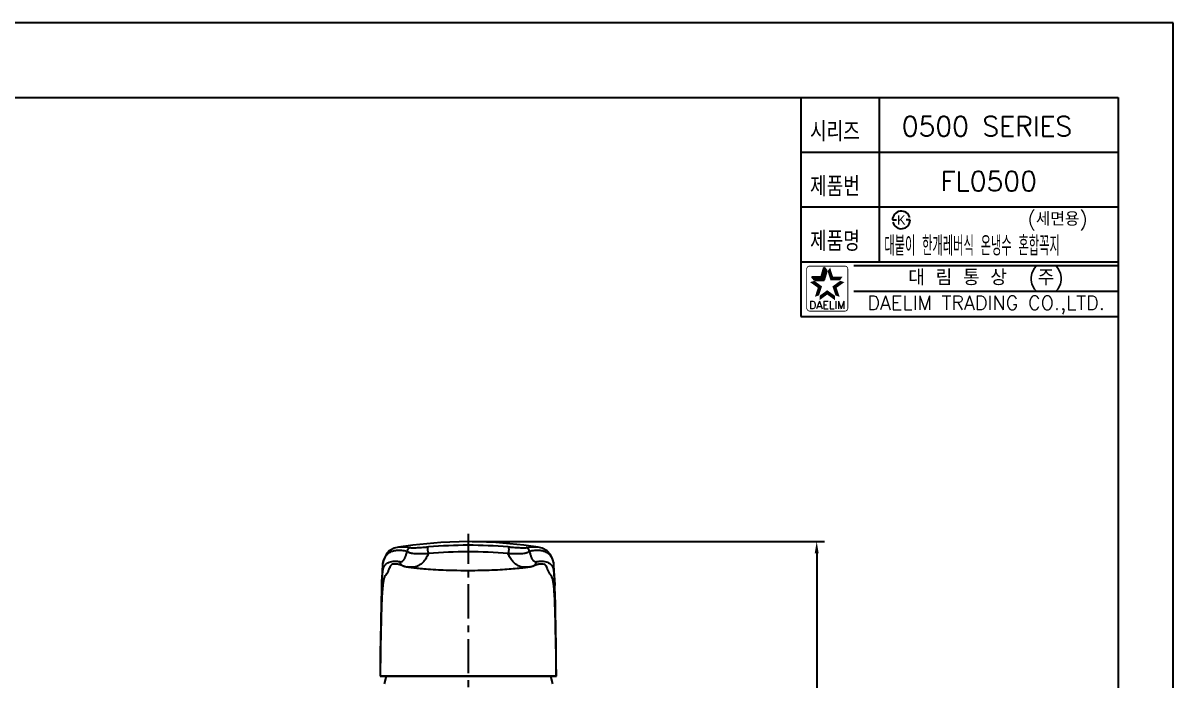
# Model space of a CAD drawing. Extents: x 8253 to 8847, y -4641 to -4221.
# Drawn here: x 8553.8 to 8847.4, y -4388.4 to -4220.5 of the extents above; entities that cross this region are included whole.
import ezdxf
from ezdxf.enums import TextEntityAlignment as Align

# ---------------------------------------------------------------- set-up
doc = ezdxf.new("R2010")
doc.units = 0
doc.header["$LTSCALE"] = 7
doc.header["$MEASUREMENT"] = 0
doc.linetypes.add('CENTER', pattern=[2, 1.25, -0.25, 0.25, -0.25])
doc.layers.get('0').update_dxf_attribs({"color": 2, "linetype": 'CONTINUOUS'})
for name, color, linetype in [('08_ALL_FEATURES', 7, 'CONTINUOUS'), ('CL', 1, 'CENTER'), ('D', 2, 'CONTINUOUS'), ('DIM', 2, 'CONTINUOUS'), ('DWG', 7, 'CONTINUOUS')]:
    doc.layers.add(name, color=color, linetype=linetype)
doc.styles.add('GHS', font='ROMANS', dxfattribs={"bigfont": 'GHS'})
doc.styles.add('HAN', font='HANGUL')
doc.styles.add('ROMANS', font='romans')

# ---------------------------------------------------------------- blocks, each defined once
blk = doc.blocks.new('BORDER')
for p, q in [((1, 1), (0, 1)), ((1, 0), (1, 1))]:
    blk.add_line(p, q)
blk = doc.blocks.new('KS')
at = {"layer": 'D'}
for p, q in [((-2.25, 0), (-1.75, 0)), ((-1.75, 0), (-1.25, 0)), ((1.75, 0), (1.25, 0)), ((2.25, 0), (1.75, 0))]:
    blk.add_line(p, q, dxfattribs=at)
for start, end in [(15, 180), (195, 0)]:
    blk.add_arc((0, 0), 2.25, start, end, dxfattribs=at)
at = {"layer": 'D', "style": 'HAN'}
blk.add_text('K', height=2.39, dxfattribs=at).set_placement((0, 0), align=Align.MIDDLE)

msp = doc.modelspace()

# ---------------------------------------------------------------- linework, layer by layer
at = {"color": 4}
for p, q in [((8284.44, -4239.55), (8833.44, -4239.55)), ((8833.44, -4239.55), (8833.44, -4629.55))]:
    msp.add_line(p, q, dxfattribs=at)
at = {"color": 7}
for p, q in [((8752.44, -4239.55), (8752.44, -4295.55)), ((8772.44, -4239.55), (8772.44, -4281.55)), ((8752.44, -4253.55), (8833.44, -4253.55)), ((8752.44, -4267.55), (8833.44, -4267.55)), ((8752.44, -4281.55), (8833.44, -4281.55)), ((8752.44, -4295.55), (8833.44, -4295.55))]:
    msp.add_line(p, q, dxfattribs=at)
at = {"color": 2}
for p, q in [((8757.67, -4285.37), (8758.42, -4283.06)), ((8759.09, -4283.98), (8758.42, -4283.06)), ((8755.91, -4286.28), (8755.25, -4285.37)), ((8755.25, -4285.37), (8757.67, -4285.37)), ((8755.91, -4286.28), (8758.34, -4286.28)), ((8758.34, -4286.28), (8759.09, -4283.98))]:
    msp.add_line(p, q, dxfattribs=at)
at = {"color": 2, "linetype": 'Continuous'}
for p, q in [((8765.94, -4282.55), (8833.44, -4282.55)), ((8765.94, -4289.05), (8833.44, -4289.05))]:
    msp.add_line(p, q, dxfattribs=at)
at = {"color": 7, "linetype": 'Continuous'}
for p, q in [((8690.03, -4387.42), (8645.04, -4387.42)), ((8645.04, -4387.42), (8690.04, -4387.42))]:
    msp.add_line(p, q, dxfattribs=at)
at = {"color": 2, "linetype": 'Continuous', "const_width": 0.2}
for points in [[(8753.91, -4283.42, -0.414214), (8754.66, -4282.67)], [(8753.91, -4293.42), (8753.91, -4283.42, -1)], [(8754.66, -4282.67), (8763.66, -4282.67, -0.414214), (8764.41, -4283.42, 0.043396)], [(8764.41, -4283.42), (8764.41, -4293.42, -0.414214), (8763.66, -4294.17)], [(8763.66, -4294.17), (8754.91, -4294.17, -0.414214), (8753.91, -4293.42, 0.672398)]]:
    msp.add_lwpolyline(points, format="xyb", dxfattribs=at)
at = {"color": 2}
for points in [[(8757.67, -4285.37), (8758.34, -4286.28), (8758.42, -4283.06), (8759.09, -4283.98)], [(8759.9, -4283.06), (8759.24, -4283.98), (8760.65, -4285.37), (8759.99, -4286.28)], [(8756.75, -4288.2), (8757.83, -4287.85), (8754.79, -4286.77), (8755.87, -4286.42)], [(8755.25, -4285.37), (8755.91, -4286.28), (8757.67, -4285.37), (8758.34, -4286.28)], [(8760.65, -4285.37), (8759.99, -4286.28), (8763.08, -4285.37), (8762.41, -4286.28)], [(8763.53, -4286.77), (8762.46, -4286.42), (8761.57, -4288.2), (8760.49, -4287.85)], [(8756.01, -4290.5), (8757.08, -4290.15), (8756.75, -4288.2), (8757.83, -4287.85)], [(8759.16, -4289.95), (8759.16, -4288.82), (8757.2, -4291.37), (8757.2, -4290.24)], [(8761.12, -4291.37), (8761.12, -4290.24), (8759.16, -4289.95), (8759.16, -4288.82)], [(8761.57, -4288.2), (8760.49, -4287.85), (8762.32, -4290.5), (8761.24, -4290.15)]]:
    msp.add_solid(points, dxfattribs=at)
at = {"layer": '08_ALL_FEATURES', "color": 7, "linetype": 'Continuous'}
for p, q in [((8653.33, -4353.94), (8649.69, -4354.46)), ((8649.69, -4354.46), (8649.71, -4354.46)), ((8686.41, -4354.74), (8685.32, -4354.46)), ((8685.32, -4354.46), (8685.34, -4354.46)), ((8645.65, -4358.75), (8645.38, -4365.21)), ((8645.65, -4358.73), (8645.65, -4358.75)), ((8648.24, -4358.8), (8648.21, -4358.81)), ((8648.22, -4358.81), (8648.23, -4358.81)), ((8648.22, -4358.81), (8648.22, -4358.81)), ((8648.22, -4358.81), (8648.22, -4358.81)), ((8648.23, -4358.8), (8648.24, -4358.8)), ((8648.23, -4358.8), (8648.23, -4358.8)), ((8648.23, -4358.8), (8648.23, -4358.8)), ((8648.23, -4358.81), (8648.23, -4358.8)), ((8648.24, -4358.8), (8648.24, -4358.8)), ((8648.24, -4358.8), (8648.24, -4358.8)), ((8648.25, -4358.8), (8648.25, -4358.8)), ((8648.25, -4358.8), (8648.25, -4358.8)), ((8648.26, -4358.79), (8648.27, -4358.79)), ((8648.26, -4358.79), (8648.26, -4358.79)), ((8648.27, -4358.79), (8648.27, -4358.79)), ((8648.28, -4358.79), (8648.28, -4358.79)), ((8648.28, -4358.79), (8648.28, -4358.79)), ((8648.29, -4358.78), (8648.29, -4358.78)), ((8648.29, -4358.78), (8648.29, -4358.78)), ((8648.3, -4358.78), (8648.3, -4358.78)), ((8648.31, -4358.78), (8648.32, -4358.77)), ((8648.31, -4358.78), (8648.31, -4358.78)), ((8648.32, -4358.77), (8648.33, -4358.77)), ((8648.33, -4358.77), (8648.34, -4358.77)), ((8648.33, -4358.77), (8648.33, -4358.77)), ((8648.34, -4358.77), (8648.35, -4358.77)), ((8648.35, -4358.77), (8648.36, -4358.76)), ((8648.36, -4358.76), (8648.37, -4358.76)), ((8648.36, -4358.76), (8648.36, -4358.76)), ((8648.37, -4358.76), (8648.38, -4358.76)), ((8648.38, -4358.76), (8648.39, -4358.75)), ((8648.39, -4358.75), (8648.4, -4358.75)), ((8648.4, -4358.75), (8648.41, -4358.75)), ((8648.42, -4358.75), (8648.43, -4358.74)), ((8648.45, -4358.74), (8648.46, -4358.74)), ((8648.46, -4358.74), (8648.47, -4358.74)), ((8648.47, -4358.74), (8648.48, -4358.74)), ((8648.48, -4358.74), (8648.49, -4358.73)), ((8648.49, -4358.73), (8648.5, -4358.73)), ((8648.5, -4358.73), (8648.52, -4358.73)), ((8648.52, -4358.73), (8648.53, -4358.73)), ((8648.53, -4358.73), (8648.54, -4358.73)), ((8648.54, -4358.73), (8648.55, -4358.72)), ((8648.55, -4358.72), (8648.57, -4358.72)), ((8648.57, -4358.72), (8648.58, -4358.72)), ((8648.58, -4358.72), (8648.6, -4358.72)), ((8648.6, -4358.72), (8648.61, -4358.72)), ((8648.64, -4358.71), (8648.65, -4358.71)), ((8648.65, -4358.71), (8648.67, -4358.71)), ((8648.67, -4358.71), (8648.68, -4358.71)), ((8648.68, -4358.71), (8648.7, -4358.71)), ((8648.7, -4358.71), (8648.72, -4358.71)), ((8648.72, -4358.71), (8648.73, -4358.7)), ((8648.73, -4358.7), (8648.75, -4358.7)), ((8648.75, -4358.7), (8648.77, -4358.7)), ((8648.77, -4358.7), (8648.79, -4358.7)), ((8649.18, -4358.71), (8649.21, -4358.72)), ((8649.21, -4358.72), (8649.24, -4358.72)), ((8649.24, -4358.72), (8649.27, -4358.72)), ((8649.27, -4358.72), (8649.3, -4358.73)), ((8649.3, -4358.73), (8649.33, -4358.73)), ((8649.33, -4358.73), (8649.36, -4358.74)), ((8649.36, -4358.74), (8649.39, -4358.74)), ((8649.39, -4358.74), (8649.42, -4358.75)), ((8649.42, -4358.75), (8649.45, -4358.75)), ((8649.45, -4358.75), (8649.48, -4358.76)), ((8649.48, -4358.76), (8649.51, -4358.76)), ((8649.51, -4358.76), (8649.55, -4358.77)), ((8649.55, -4358.77), (8649.58, -4358.78)), ((8649.58, -4358.78), (8649.61, -4358.78)), ((8649.61, -4358.78), (8649.65, -4358.79)), ((8649.65, -4358.79), (8649.68, -4358.8)), ((8649.85, -4358.84), (8649.9, -4358.86)), ((8649.9, -4358.86), (8649.95, -4358.87)), ((8649.95, -4358.87), (8650, -4358.89)), ((8650, -4358.89), (8650.05, -4358.9)), ((8650.05, -4358.9), (8650.11, -4358.92)), ((8650.11, -4358.92), (8650.17, -4358.94)), ((8650.17, -4358.94), (8650.22, -4358.96)), ((8651.37, -4359.41), (8651.41, -4359.41)), ((8651.41, -4359.41), (8651.45, -4359.42)), ((8651.45, -4359.42), (8651.48, -4359.43)), ((8651.48, -4359.43), (8651.52, -4359.44)), ((8651.52, -4359.44), (8651.56, -4359.44)), ((8651.56, -4359.44), (8651.59, -4359.45)), ((8651.59, -4359.45), (8651.63, -4359.46)), ((8651.63, -4359.46), (8651.66, -4359.46)), ((8651.66, -4359.46), (8651.72, -4359.47)), ((8651.72, -4359.47), (8651.77, -4359.48)), ((8651.77, -4359.48), (8651.82, -4359.49)), ((8651.82, -4359.49), (8651.88, -4359.5)), ((8651.88, -4359.5), (8652.06, -4359.52)), ((8652.06, -4359.52), (8652.34, -4359.56)), ((8652.34, -4359.56), (8652.64, -4359.6)), ((8652.64, -4359.6), (8652.95, -4359.64)), ((8652.95, -4359.64), (8653.28, -4359.68)), ((8653.28, -4359.68), (8653.63, -4359.72)), ((8653.63, -4359.72), (8654, -4359.77)), ((8654, -4359.77), (8654.39, -4359.81)), ((8654.39, -4359.81), (8654.81, -4359.85)), ((8654.81, -4359.85), (8655.25, -4359.89)), ((8655.25, -4359.89), (8655.72, -4359.94)), ((8679.53, -4359.92), (8680.03, -4359.87)), ((8680.03, -4359.87), (8680.51, -4359.82)), ((8680.51, -4359.82), (8680.98, -4359.77)), ((8680.98, -4359.77), (8681.44, -4359.72)), ((8681.44, -4359.72), (8681.88, -4359.67)), ((8681.88, -4359.67), (8682.16, -4359.63)), ((8682.16, -4359.63), (8682.44, -4359.6)), ((8682.44, -4359.6), (8682.71, -4359.56)), ((8682.71, -4359.56), (8683.07, -4359.51)), ((8683.06, -4359.51), (8683.14, -4359.5)), ((8683.14, -4359.5), (8683.2, -4359.49)), ((8683.2, -4359.49), (8683.25, -4359.48)), ((8683.25, -4359.48), (8683.3, -4359.47)), ((8683.3, -4359.47), (8683.36, -4359.46)), ((8683.36, -4359.46), (8683.39, -4359.46)), ((8683.39, -4359.46), (8683.43, -4359.45)), ((8683.48, -4359.44), (8683.51, -4359.44)), ((8683.51, -4359.44), (8683.55, -4359.43)), ((8683.55, -4359.43), (8683.58, -4359.42)), ((8683.58, -4359.42), (8683.62, -4359.41)), ((8683.62, -4359.41), (8683.66, -4359.41)), ((8683.66, -4359.41), (8683.69, -4359.4)), ((8683.69, -4359.4), (8683.73, -4359.39)), ((8684.58, -4359.04), (8684.61, -4359.03)), ((8684.61, -4359.03), (8684.63, -4359.02)), ((8684.63, -4359.02), (8684.65, -4359.01)), ((8684.65, -4359.01), (8684.68, -4359)), ((8684.68, -4359), (8684.72, -4358.99)), ((8684.72, -4358.99), (8684.75, -4358.97)), ((8684.75, -4358.97), (8684.79, -4358.96)), ((8684.79, -4358.96), (8684.83, -4358.95)), ((8684.83, -4358.95), (8684.86, -4358.94)), ((8684.86, -4358.94), (8684.9, -4358.93)), ((8684.9, -4358.93), (8684.93, -4358.91)), ((8684.93, -4358.91), (8684.97, -4358.9)), ((8684.97, -4358.9), (8685, -4358.89)), ((8685, -4358.89), (8685.04, -4358.88)), ((8685.04, -4358.88), (8685.07, -4358.87)), ((8685.07, -4358.87), (8685.1, -4358.86)), ((8685.1, -4358.86), (8685.13, -4358.86)), ((8685.13, -4358.86), (8685.16, -4358.85)), ((8685.16, -4358.85), (8685.19, -4358.84)), ((8685.19, -4358.84), (8685.22, -4358.83)), ((8685.22, -4358.83), (8685.24, -4358.82)), ((8685.24, -4358.82), (8685.27, -4358.82)), ((8685.27, -4358.82), (8685.3, -4358.81)), ((8685.3, -4358.81), (8685.33, -4358.8)), ((8685.33, -4358.8), (8685.36, -4358.8)), ((8685.36, -4358.8), (8685.38, -4358.79)), ((8685.38, -4358.79), (8685.41, -4358.78)), ((8685.41, -4358.78), (8685.44, -4358.78)), ((8685.44, -4358.78), (8685.45, -4358.77)), ((8685.45, -4358.77), (8685.47, -4358.77)), ((8685.47, -4358.77), (8685.49, -4358.77)), ((8685.49, -4358.77), (8685.5, -4358.76)), ((8685.5, -4358.76), (8685.52, -4358.76)), ((8685.52, -4358.76), (8685.54, -4358.76)), ((8685.54, -4358.76), (8685.55, -4358.75)), ((8685.55, -4358.75), (8685.57, -4358.75)), ((8685.57, -4358.75), (8685.59, -4358.75)), ((8685.59, -4358.75), (8685.6, -4358.75)), ((8685.6, -4358.75), (8685.62, -4358.74)), ((8685.62, -4358.74), (8685.64, -4358.74)), ((8685.64, -4358.74), (8685.65, -4358.74)), ((8685.65, -4358.74), (8685.67, -4358.74)), ((8685.67, -4358.74), (8685.68, -4358.73)), ((8685.68, -4358.73), (8685.7, -4358.73)), ((8685.7, -4358.73), (8685.71, -4358.73)), ((8685.71, -4358.73), (8685.73, -4358.73)), ((8685.73, -4358.73), (8685.75, -4358.73)), ((8685.75, -4358.73), (8685.76, -4358.72)), ((8685.76, -4358.72), (8685.78, -4358.72)), ((8685.78, -4358.72), (8685.79, -4358.72)), ((8685.79, -4358.72), (8685.81, -4358.72)), ((8685.81, -4358.72), (8685.82, -4358.72)), ((8685.84, -4358.71), (8685.86, -4358.71)), ((8685.86, -4358.71), (8685.87, -4358.71)), ((8685.87, -4358.71), (8685.89, -4358.71)), ((8685.89, -4358.71), (8685.9, -4358.71)), ((8685.9, -4358.71), (8685.91, -4358.71)), ((8685.91, -4358.71), (8685.93, -4358.71)), ((8685.93, -4358.71), (8685.94, -4358.71)), ((8685.94, -4358.71), (8685.95, -4358.71)), ((8685.95, -4358.71), (8685.97, -4358.7)), ((8685.97, -4358.7), (8685.98, -4358.7)), ((8685.98, -4358.7), (8685.99, -4358.7)), ((8685.99, -4358.7), (8686.01, -4358.7)), ((8686.01, -4358.7), (8686.02, -4358.7)), ((8686.02, -4358.7), (8686.03, -4358.7)), ((8686.03, -4358.7), (8686.05, -4358.7)), ((8686.05, -4358.7), (8686.06, -4358.7)), ((8686.06, -4358.7), (8686.07, -4358.7)), ((8686.07, -4358.7), (8686.08, -4358.7)), ((8686.08, -4358.7), (8686.1, -4358.7)), ((8686.1, -4358.7), (8686.11, -4358.7)), ((8686.11, -4358.7), (8686.12, -4358.7)), ((8686.12, -4358.7), (8686.13, -4358.7)), ((8686.13, -4358.7), (8686.15, -4358.7)), ((8686.15, -4358.7), (8686.16, -4358.7)), ((8686.16, -4358.7), (8686.17, -4358.7)), ((8686.17, -4358.7), (8686.18, -4358.7)), ((8686.18, -4358.7), (8686.19, -4358.7)), ((8686.19, -4358.7), (8686.2, -4358.7)), ((8686.2, -4358.7), (8686.22, -4358.7)), ((8686.22, -4358.7), (8686.23, -4358.7)), ((8686.23, -4358.7), (8686.24, -4358.7)), ((8686.24, -4358.7), (8686.25, -4358.7)), ((8686.25, -4358.7), (8686.26, -4358.7)), ((8686.26, -4358.7), (8686.27, -4358.7)), ((8686.27, -4358.7), (8686.28, -4358.7)), ((8686.28, -4358.7), (8686.29, -4358.7)), ((8686.29, -4358.7), (8686.3, -4358.71)), ((8686.3, -4358.71), (8686.31, -4358.71)), ((8686.31, -4358.71), (8686.32, -4358.71)), ((8686.32, -4358.71), (8686.33, -4358.71)), ((8686.33, -4358.71), (8686.35, -4358.71)), ((8686.35, -4358.71), (8686.36, -4358.71)), ((8686.36, -4358.71), (8686.37, -4358.71)), ((8686.37, -4358.71), (8686.38, -4358.71)), ((8686.38, -4358.71), (8686.39, -4358.71)), ((8686.38, -4358.71), (8686.38, -4358.71)), ((8686.39, -4358.71), (8686.4, -4358.71)), ((8686.4, -4358.71), (8686.41, -4358.72)), ((8686.41, -4358.72), (8686.42, -4358.72)), ((8686.42, -4358.72), (8686.43, -4358.72)), ((8686.45, -4358.72), (8686.46, -4358.72)), ((8686.46, -4358.72), (8686.46, -4358.72)), ((8686.47, -4358.72), (8686.47, -4358.72)), ((8686.48, -4358.72), (8686.48, -4358.73)), ((8686.49, -4358.73), (8686.49, -4358.73)), ((8686.5, -4358.73), (8686.51, -4358.73)), ((8686.5, -4358.73), (8686.5, -4358.73)), ((8686.51, -4358.73), (8686.52, -4358.73)), ((8686.52, -4358.73), (8686.54, -4358.73)), ((8686.54, -4358.73), (8686.55, -4358.74)), ((8686.55, -4358.74), (8686.56, -4358.74)), ((8686.56, -4358.74), (8686.57, -4358.74)), ((8686.57, -4358.74), (8686.58, -4358.74)), ((8686.6, -4358.75), (8686.61, -4358.75)), ((8686.61, -4358.75), (8686.62, -4358.75)), ((8686.62, -4358.75), (8686.63, -4358.75)), ((8686.63, -4358.75), (8686.64, -4358.76)), ((8686.64, -4358.76), (8686.65, -4358.76)), ((8686.65, -4358.76), (8686.66, -4358.76)), ((8686.66, -4358.76), (8686.67, -4358.76)), ((8686.67, -4358.76), (8686.68, -4358.77)), ((8686.68, -4358.77), (8686.69, -4358.77)), ((8686.69, -4358.77), (8686.7, -4358.77)), ((8686.7, -4358.77), (8686.71, -4358.77)), ((8686.71, -4358.77), (8686.71, -4358.78)), ((8686.71, -4358.78), (8686.72, -4358.78)), ((8686.72, -4358.78), (8686.73, -4358.78)), ((8686.73, -4358.78), (8686.74, -4358.78)), ((8686.75, -4358.79), (8686.75, -4358.79)), ((8686.76, -4358.79), (8686.76, -4358.79)), ((8686.76, -4358.79), (8686.76, -4358.79)), ((8686.77, -4358.79), (8686.77, -4358.79)), ((8686.77, -4358.8), (8686.77, -4358.8)), ((8686.78, -4358.8), (8686.78, -4358.8)), ((8686.78, -4358.8), (8686.78, -4358.8)), ((8686.8, -4358.81), (8686.79, -4358.8)), ((8686.79, -4358.8), (8686.8, -4358.8)), ((8686.79, -4358.8), (8686.79, -4358.8)), ((8686.79, -4358.8), (8686.79, -4358.8)), ((8686.8, -4358.8), (8686.8, -4358.81)), ((8686.8, -4358.81), (8686.8, -4358.81)), ((8686.8, -4358.81), (8686.8, -4358.81)), ((8689.37, -4358.75), (8689.37, -4358.73)), ((8689.65, -4365.21), (8689.37, -4358.75)), ((8655.72, -4359.94), (8656.21, -4359.98)), ((8656.21, -4359.98), (8656.73, -4360.02)), ((8656.73, -4360.02), (8657.29, -4360.07)), ((8657.29, -4360.07), (8657.89, -4360.11)), ((8657.89, -4360.11), (8658.53, -4360.15)), ((8658.53, -4360.15), (8659.2, -4360.19)), ((8659.2, -4360.19), (8659.92, -4360.23)), ((8659.92, -4360.23), (8660.68, -4360.26)), ((8661.9, -4360.31), (8662.77, -4360.34)), ((8662.77, -4360.34), (8663.68, -4360.36)), ((8663.68, -4360.36), (8664.62, -4360.38)), ((8664.62, -4360.38), (8665.61, -4360.4)), ((8665.61, -4360.4), (8666.62, -4360.41)), ((8666.62, -4360.41), (8667.63, -4360.41)), ((8667.63, -4360.41), (8668.43, -4360.41)), ((8668.43, -4360.41), (8669.21, -4360.4)), ((8669.21, -4360.4), (8669.97, -4360.39)), ((8669.97, -4360.39), (8670.71, -4360.38)), ((8670.71, -4360.38), (8671.44, -4360.36)), ((8671.44, -4360.36), (8672.15, -4360.34)), ((8672.15, -4360.34), (8672.83, -4360.32)), ((8672.83, -4360.32), (8673.51, -4360.3)), ((8673.51, -4360.3), (8674.16, -4360.27)), ((8675.01, -4360.23), (8675.63, -4360.2)), ((8675.63, -4360.2), (8676.23, -4360.16)), ((8676.23, -4360.16), (8676.82, -4360.13)), ((8676.82, -4360.13), (8677.39, -4360.09)), ((8677.39, -4360.09), (8677.94, -4360.05)), ((8677.94, -4360.05), (8678.49, -4360.01)), ((8678.49, -4360.01), (8679.02, -4359.96)), ((8679.02, -4359.96), (8679.53, -4359.92)), ((8645.37, -4365.45), (8645.33, -4366.46)), ((8645.38, -4365.21), (8645.37, -4365.45)), ((8689.69, -4366.3), (8689.65, -4365.21)), ((8645.31, -4367.45), (8645.27, -4368.77)), ((8645.33, -4366.46), (8645.31, -4367.45)), ((8689.71, -4367.26), (8689.69, -4366.3)), ((8689.75, -4368.53), (8689.71, -4367.26)), ((8689.79, -4370.86), (8689.75, -4368.53)), ((8645.27, -4368.77), (8645.1, -4378.27)), ((8689.95, -4379.87), (8689.79, -4370.86)), ((8645.1, -4378.27), (8645.06, -4381.15)), ((8689.98, -4382.74), (8689.95, -4379.87)), ((8645.06, -4381.15), (8645.03, -4384.39)), ((8689.99, -4384.06), (8689.98, -4382.74)), ((8645.03, -4384.39), (8645.02, -4387.42)), ((8690.01, -4387.26), (8689.99, -4384.06)), ((8690.01, -4387.42), (8645.02, -4387.42)), ((8690.01, -4387.42), (8690.01, -4387.26))]:
    msp.add_line(p, q, dxfattribs=at)
for points in [[(8667.51, -4353.05), (8660.5, -4353.27), (8653.33, -4353.94)], [(8685.34, -4354.46), (8681.7, -4353.94), (8674.52, -4353.27), (8667.51, -4353.05)], [(8649.71, -4354.46), (8648.61, -4354.74), (8647.36, -4355.44), (8646.54, -4356.33), (8646.09, -4357.19), (8645.79, -4357.99), (8645.65, -4358.73)], [(8689.37, -4358.73), (8689.23, -4357.99), (8688.93, -4357.19), (8688.49, -4356.33), (8687.67, -4355.44), (8686.41, -4354.74)], [(8648.25, -4358.79), (8648.26, -4358.79), (8648.26, -4358.79)], [(8648.41, -4358.75), (8648.42, -4358.75), (8648.42, -4358.75)], [(8648.43, -4358.74), (8648.45, -4358.74), (8648.45, -4358.74)], [(8648.61, -4358.72), (8648.62, -4358.71), (8648.63, -4358.71), (8648.64, -4358.71)], [(8648.79, -4358.7), (8648.81, -4358.7), (8648.82, -4358.7), (8648.83, -4358.7), (8648.85, -4358.7), (8648.86, -4358.7), (8648.87, -4358.7), (8648.88, -4358.7), (8648.89, -4358.7), (8648.91, -4358.7), (8648.92, -4358.7), (8648.93, -4358.7), (8648.94, -4358.7), (8648.96, -4358.7), (8648.97, -4358.7), (8648.98, -4358.7), (8648.99, -4358.7), (8649.01, -4358.7), (8649.02, -4358.7), (8649.03, -4358.7), (8649.04, -4358.7), (8649.06, -4358.7), (8649.07, -4358.71), (8649.08, -4358.71), (8649.1, -4358.71), (8649.11, -4358.71), (8649.12, -4358.71), (8649.14, -4358.71), (8649.15, -4358.71), (8649.17, -4358.71), (8649.18, -4358.71)], [(8649.68, -4358.8), (8649.72, -4358.81), (8649.74, -4358.81), (8649.76, -4358.82), (8649.79, -4358.83), (8649.81, -4358.83), (8649.83, -4358.84), (8649.85, -4358.84)], [(8650.22, -4358.96), (8650.28, -4358.98), (8650.32, -4358.99), (8650.35, -4359), (8650.38, -4359.01), (8650.4, -4359.02), (8650.43, -4359.03), (8650.46, -4359.04), (8650.49, -4359.05), (8650.51, -4359.06), (8650.53, -4359.07), (8650.54, -4359.08), (8650.56, -4359.09), (8650.57, -4359.09), (8650.58, -4359.1), (8650.59, -4359.1), (8650.6, -4359.11), (8650.62, -4359.13), (8650.66, -4359.15), (8650.67, -4359.15)], [(8650.67, -4359.15), (8650.68, -4359.16), (8650.69, -4359.16), (8650.7, -4359.17), (8650.72, -4359.18), (8650.73, -4359.19), (8650.74, -4359.19), (8650.76, -4359.2), (8650.77, -4359.21), (8650.79, -4359.21), (8650.8, -4359.22), (8650.81, -4359.23), (8650.83, -4359.24), (8650.84, -4359.24), (8650.86, -4359.25), (8650.87, -4359.26), (8650.89, -4359.26), (8650.91, -4359.27), (8650.92, -4359.27), (8650.94, -4359.28), (8650.95, -4359.29), (8650.97, -4359.29), (8650.98, -4359.3), (8651, -4359.3), (8651.02, -4359.31), (8651.03, -4359.31), (8651.05, -4359.32), (8651.07, -4359.33), (8651.08, -4359.33), (8651.1, -4359.34), (8651.12, -4359.34), (8651.13, -4359.35), (8651.15, -4359.35), (8651.17, -4359.36), (8651.19, -4359.36), (8651.2, -4359.37), (8651.22, -4359.37), (8651.24, -4359.38), (8651.26, -4359.38), (8651.28, -4359.38), (8651.3, -4359.39), (8651.31, -4359.39), (8651.33, -4359.4), (8651.37, -4359.41)], [(8683.43, -4359.45), (8683.44, -4359.45), (8683.48, -4359.44)], [(8683.73, -4359.39), (8683.74, -4359.39), (8683.76, -4359.38), (8683.78, -4359.38), (8683.79, -4359.37), (8683.81, -4359.37), (8683.83, -4359.36), (8683.84, -4359.36), (8683.86, -4359.36), (8683.88, -4359.35), (8683.89, -4359.35), (8683.91, -4359.34), (8683.92, -4359.34), (8683.94, -4359.33), (8683.95, -4359.33), (8683.97, -4359.32), (8683.98, -4359.32), (8684, -4359.31), (8684.01, -4359.31), (8684.03, -4359.3), (8684.04, -4359.3), (8684.06, -4359.29), (8684.07, -4359.29), (8684.09, -4359.28), (8684.1, -4359.27), (8684.12, -4359.27), (8684.13, -4359.26), (8684.14, -4359.26), (8684.16, -4359.25), (8684.17, -4359.25), (8684.18, -4359.24), (8684.2, -4359.23), (8684.21, -4359.23), (8684.22, -4359.22), (8684.24, -4359.22), (8684.25, -4359.21), (8684.26, -4359.2), (8684.28, -4359.2), (8684.29, -4359.19), (8684.3, -4359.18), (8684.31, -4359.18), (8684.32, -4359.17), (8684.34, -4359.16), (8684.35, -4359.16), (8684.36, -4359.15)], [(8684.36, -4359.15), (8684.37, -4359.14), (8684.38, -4359.14), (8684.39, -4359.13)], [(8684.39, -4359.13), (8684.43, -4359.11), (8684.44, -4359.1), (8684.44, -4359.1), (8684.44, -4359.1), (8684.45, -4359.1), (8684.45, -4359.1), (8684.46, -4359.09), (8684.46, -4359.09), (8684.46, -4359.09), (8684.47, -4359.09), (8684.47, -4359.08), (8684.48, -4359.08), (8684.48, -4359.08), (8684.49, -4359.08), (8684.5, -4359.07), (8684.5, -4359.07), (8684.51, -4359.07), (8684.52, -4359.06), (8684.53, -4359.06), (8684.54, -4359.05), (8684.55, -4359.05), (8684.56, -4359.05), (8684.57, -4359.04), (8684.58, -4359.04)], [(8685.82, -4358.72), (8685.84, -4358.71), (8685.84, -4358.71)], [(8686.43, -4358.72), (8686.44, -4358.72), (8686.45, -4358.72)], [(8686.58, -4358.74), (8686.59, -4358.75), (8686.6, -4358.75)], [(8686.74, -4358.78), (8686.74, -4358.79), (8686.75, -4358.79)], [(8660.68, -4360.26), (8661.08, -4360.28), (8661.9, -4360.31)], [(8674.16, -4360.27), (8674.38, -4360.26), (8675.01, -4360.23)]]:
    msp.add_lwpolyline(points, dxfattribs=at)
for centre, radius, start, end in [((8667.49, -4484.99), 130.99, 89.9882, 94.431), ((8667.52, -4485.56), 131.56, 85.5786, 90.0022), ((8650.59, -4360.14), 5.75, 96.9174, 98.8158), ((8667.54, -4473.64), 117.96, 90.0147, 94.9513), ((8667.48, -4473.63), 117.96, 85.049, 89.9859), ((8684.44, -4360.13), 5.74, 81.1803, 83.0992)]:
    msp.add_arc(centre, radius, start, end, dxfattribs=at)
for points, knots in [([(8651.91, -4355.55), (8651.47, -4355.46), (8650.64, -4355.34), (8649.46, -4355.3), (8648.43, -4355.44), (8647.55, -4355.76), (8646.94, -4356.18), (8646.54, -4356.59), (8646.29, -4356.93), (8646.09, -4357.33), (8645.95, -4357.68), (8645.84, -4357.98), (8645.72, -4358.3), (8645.66, -4358.56), (8645.65, -4358.73)], [0, 0, 0, 0, 0.166186, 0.311041, 0.437974, 0.551248, 0.657221, 0.709687, 0.76212, 0.815728, 0.873152, 0.903954, 0.935803, 1, 1, 1, 1]), ([(8649.9, -4354.43), (8650.34, -4354.38), (8651.3, -4354.37), (8652.25, -4354.5), (8652.76, -4354.6)], [0, 0, 0, 0, 0.460305, 1, 1, 1, 1]), ([(8650.18, -4358.2), (8650.24, -4358.21), (8650.39, -4358.21), (8650.6, -4358.13), (8650.81, -4357.97), (8650.98, -4357.8), (8651.13, -4357.63), (8651.25, -4357.47), (8651.36, -4357.25), (8651.47, -4356.99), (8651.58, -4356.68), (8651.73, -4356.2), (8651.84, -4355.82), (8651.91, -4355.55)], [0, 0, 0, 0, 0.058669, 0.123686, 0.200204, 0.28943, 0.338952, 0.395505, 0.467223, 0.55306, 0.650386, 0.758378, 1, 1, 1, 1]), ([(8652.76, -4354.6), (8652.65, -4354.62), (8652.51, -4354.67), (8652.36, -4354.76), (8652.28, -4354.81), (8652.21, -4354.87), (8652.15, -4354.94), (8652.1, -4355), (8652.05, -4355.06), (8652, -4355.13), (8651.98, -4355.21), (8651.95, -4355.29), (8651.93, -4355.37), (8651.91, -4355.46), (8651.91, -4355.52), (8651.91, -4355.55)], [0, 0, 0, 0, 0.251173, 0.315878, 0.381116, 0.44605, 0.510227, 0.573731, 0.627768, 0.688919, 0.745561, 0.804519, 0.869722, 0.934795, 1, 1, 1, 1]), ([(8657.36, -4356.12), (8657.19, -4356.13), (8656.84, -4356.16), (8656.32, -4356.17), (8655.82, -4356.18), (8655.35, -4356.19), (8654.89, -4356.2), (8654.46, -4356.2), (8654.05, -4356.18), (8653.57, -4356.14), (8653.12, -4356.09), (8652.73, -4356), (8652.48, -4355.92), (8652.3, -4355.84), (8652.18, -4355.77), (8652.11, -4355.71), (8652.05, -4355.65), (8652, -4355.61), (8651.97, -4355.58), (8651.94, -4355.56), (8651.92, -4355.55), (8651.91, -4355.55)], [0, 0, 0, 0, 0.094302, 0.187288, 0.276409, 0.361345, 0.442472, 0.52004, 0.59323, 0.661276, 0.781392, 0.833093, 0.878738, 0.918998, 0.937218, 0.954109, 0.969738, 0.982362, 0.987423, 0.992088, 1, 1, 1, 1]), ([(8657.36, -4356.12), (8657.2, -4356.49), (8656.85, -4357.19), (8656.21, -4358.09), (8655.51, -4358.78), (8654.87, -4359.19), (8654.36, -4359.41), (8653.88, -4359.55), (8653.27, -4359.6), (8652.6, -4359.58), (8652.16, -4359.54), (8651.96, -4359.51)], [0, 0, 0, 0, 0.176188, 0.332968, 0.472427, 0.596884, 0.654698, 0.709609, 0.814266, 0.913027, 1, 1, 1, 1]), ([(8652.76, -4354.6), (8652.82, -4354.62), (8652.97, -4354.63), (8653.27, -4354.64), (8653.69, -4354.63), (8654.23, -4354.61), (8654.89, -4354.57), (8655.64, -4354.52), (8656.48, -4354.46), (8657.06, -4354.41), (8657.37, -4354.39)], [0, 0, 0, 0, 0.037721, 0.101575, 0.193346, 0.311376, 0.454419, 0.618564, 0.802034, 1, 1, 1, 1]), ([(8657.36, -4356.12), (8657.38, -4356.09), (8657.4, -4356.01), (8657.37, -4355.89), (8657.3, -4355.78), (8657.26, -4355.64), (8657.24, -4355.5), (8657.23, -4355.35), (8657.22, -4355.21), (8657.21, -4355.07), (8657.21, -4354.94), (8657.21, -4354.81), (8657.22, -4354.7), (8657.23, -4354.61), (8657.25, -4354.52), (8657.27, -4354.46), (8657.31, -4354.41), (8657.35, -4354.39), (8657.37, -4354.39)], [0, 0, 0, 0, 0.058068, 0.124876, 0.199798, 0.277331, 0.356853, 0.437302, 0.517199, 0.594892, 0.668839, 0.737546, 0.799723, 0.854061, 0.899359, 0.93628, 0.96852, 1, 1, 1, 1]), ([(8677.66, -4354.39), (8677.68, -4354.39), (8677.71, -4354.41), (8677.75, -4354.46), (8677.78, -4354.52), (8677.8, -4354.64), (8677.83, -4354.82), (8677.84, -4355.07), (8677.83, -4355.35), (8677.8, -4355.63), (8677.77, -4355.89), (8677.71, -4356.05), (8677.66, -4356.12)], [0, 0, 0, 0, 0.030079, 0.06219, 0.099659, 0.145084, 0.261284, 0.403321, 0.560003, 0.719269, 0.868374, 1, 1, 1, 1]), ([(8677.66, -4354.39), (8677.96, -4354.41), (8678.55, -4354.46), (8679.38, -4354.52), (8680.14, -4354.57), (8680.79, -4354.61), (8681.33, -4354.63), (8681.75, -4354.64), (8682.03, -4354.63), (8682.18, -4354.62), (8682.24, -4354.61), (8682.26, -4354.6)], [0, 0, 0, 0, 0.197843, 0.381618, 0.545725, 0.68864, 0.806671, 0.89835, 0.962419, 0.98422, 1, 1, 1, 1]), ([(8683.12, -4355.55), (8683.09, -4355.56), (8683.04, -4355.59), (8682.98, -4355.65), (8682.92, -4355.71), (8682.84, -4355.77), (8682.72, -4355.84), (8682.54, -4355.92), (8682.3, -4356), (8681.9, -4356.09), (8681.46, -4356.14), (8680.97, -4356.18), (8680.56, -4356.2), (8680.13, -4356.2), (8679.68, -4356.19), (8679.2, -4356.18), (8678.7, -4356.17), (8678.19, -4356.16), (8677.84, -4356.13), (8677.66, -4356.12)], [0, 0, 0, 0, 0.017346, 0.030176, 0.045795, 0.062687, 0.080907, 0.121171, 0.16682, 0.218526, 0.338654, 0.406707, 0.479903, 0.557483, 0.638618, 0.723563, 0.812693, 0.90569, 1, 1, 1, 1]), ([(8683.06, -4359.51), (8682.86, -4359.54), (8682.43, -4359.58), (8681.75, -4359.6), (8681.15, -4359.55), (8680.66, -4359.41), (8680.15, -4359.19), (8679.52, -4358.78), (8678.82, -4358.09), (8678.18, -4357.19), (8677.83, -4356.49), (8677.66, -4356.12)], [0, 0, 0, 0, 0.086977, 0.185738, 0.290395, 0.345306, 0.40312, 0.527577, 0.667036, 0.823815, 1, 1, 1, 1]), ([(8682.26, -4354.6), (8682.77, -4354.5), (8683.72, -4354.37), (8684.69, -4354.38), (8685.13, -4354.43)], [0, 0, 0, 0, 0.539575, 1, 1, 1, 1]), ([(8683.12, -4355.55), (8683.11, -4355.44), (8683.06, -4355.21), (8682.88, -4354.91), (8682.6, -4354.69), (8682.38, -4354.62), (8682.26, -4354.6)], [0, 0, 0, 0, 0.250924, 0.501403, 0.75113, 1, 1, 1, 1]), ([(8689.37, -4358.73), (8689.36, -4358.56), (8689.3, -4358.3), (8689.19, -4357.98), (8689.07, -4357.68), (8688.93, -4357.33), (8688.73, -4356.93), (8688.48, -4356.59), (8688.09, -4356.18), (8687.48, -4355.76), (8686.59, -4355.44), (8685.56, -4355.3), (8684.38, -4355.34), (8683.56, -4355.46), (8683.12, -4355.55)], [0, 0, 0, 0, 0.064194, 0.096044, 0.126852, 0.184274, 0.237882, 0.290316, 0.34278, 0.448753, 0.562027, 0.688959, 0.833814, 1, 1, 1, 1]), ([(8683.12, -4355.55), (8683.19, -4355.82), (8683.29, -4356.2), (8683.44, -4356.68), (8683.56, -4356.99), (8683.67, -4357.25), (8683.77, -4357.47), (8683.89, -4357.63), (8684.04, -4357.8), (8684.21, -4357.97), (8684.43, -4358.13), (8684.64, -4358.21), (8684.78, -4358.21), (8684.85, -4358.2)], [0, 0, 0, 0, 0.241622, 0.349614, 0.44694, 0.532777, 0.604495, 0.661048, 0.710571, 0.799796, 0.876315, 0.941332, 1, 1, 1, 1]), ([(8645.42, -4364.27), (8645.44, -4363.83), (8645.48, -4363), (8645.55, -4362.02), (8645.62, -4361.35), (8645.67, -4360.94), (8645.71, -4360.58), (8645.76, -4360.29), (8645.8, -4360.07), (8645.84, -4359.9), (8645.89, -4359.79), (8645.93, -4359.7), (8645.97, -4359.61), (8646.02, -4359.5), (8646.08, -4359.37), (8646.17, -4359.23), (8646.29, -4359.05), (8646.54, -4358.76), (8646.99, -4358.42), (8647.64, -4358.16), (8648.25, -4358.06), (8648.79, -4358.04), (8649.23, -4358.06), (8649.61, -4358.11), (8649.93, -4358.15), (8650.09, -4358.19), (8650.18, -4358.2)], [0, 0, 0, 0, 0.140739, 0.258886, 0.309034, 0.352877, 0.390313, 0.421065, 0.445124, 0.462376, 0.473955, 0.483811, 0.493955, 0.503855, 0.522233, 0.539571, 0.556642, 0.590525, 0.658883, 0.73034, 0.808949, 0.852091, 0.898167, 0.947368, 0.973285, 1, 1, 1, 1]), ([(8648.21, -4358.81), (8648.09, -4358.87), (8647.86, -4359.02), (8647.58, -4359.38), (8647.35, -4359.87), (8647.15, -4360.35), (8646.95, -4360.77), (8646.78, -4361.1), (8646.58, -4361.44), (8646.25, -4361.79), (8646.06, -4362.23), (8645.94, -4362.67), (8645.81, -4363.27), (8645.68, -4364.18), (8645.61, -4364.95), (8645.58, -4365.38)], [0, 0, 0, 0, 0.0541, 0.113041, 0.186017, 0.276586, 0.326626, 0.375769, 0.428593, 0.491708, 0.570766, 0.621019, 0.679652, 0.822937, 1, 1, 1, 1]), ([(8650.67, -4359.15), (8650.59, -4359.1), (8650.44, -4358.98), (8650.27, -4358.75), (8650.17, -4358.48), (8650.17, -4358.29), (8650.18, -4358.2)], [0, 0, 0, 0, 0.24995, 0.499836, 0.749529, 1, 1, 1, 1]), ([(8684.36, -4359.15), (8684.44, -4359.1), (8684.59, -4358.98), (8684.75, -4358.75), (8684.84, -4358.53), (8684.85, -4358.34), (8684.85, -4358.25), (8684.85, -4358.2)], [0, 0, 0, 0, 0.250039, 0.49978, 0.749367, 0.874562, 1, 1, 1, 1]), ([(8684.85, -4358.2), (8684.93, -4358.19), (8685.1, -4358.15), (8685.42, -4358.11), (8685.8, -4358.06), (8686.24, -4358.04), (8686.77, -4358.06), (8687.38, -4358.16), (8688.03, -4358.42), (8688.48, -4358.76), (8688.73, -4359.05), (8688.86, -4359.23), (8688.94, -4359.37), (8689.01, -4359.5), (8689.06, -4359.61), (8689.1, -4359.7), (8689.14, -4359.79), (8689.18, -4359.9), (8689.22, -4360.07), (8689.26, -4360.29), (8689.31, -4360.58), (8689.36, -4360.94), (8689.41, -4361.35), (8689.47, -4362.02), (8689.54, -4363), (8689.59, -4363.83), (8689.61, -4364.27)], [0, 0, 0, 0, 0.026715, 0.052632, 0.101833, 0.147909, 0.191051, 0.26966, 0.341117, 0.409475, 0.443358, 0.460429, 0.477767, 0.496145, 0.506045, 0.516189, 0.526045, 0.537624, 0.554876, 0.578935, 0.609687, 0.647123, 0.690966, 0.741114, 0.859261, 1, 1, 1, 1]), ([(8689.44, -4365.38), (8689.41, -4364.95), (8689.34, -4364.18), (8689.21, -4363.26), (8689.08, -4362.66), (8688.96, -4362.22), (8688.82, -4361.89), (8688.65, -4361.67), (8688.58, -4361.58), (8688.51, -4361.5), (8688.38, -4361.34), (8688.24, -4361.09), (8688.07, -4360.76), (8687.92, -4360.44), (8687.78, -4360.12), (8687.63, -4359.76), (8687.44, -4359.37), (8687.16, -4359.02), (8686.92, -4358.86), (8686.8, -4358.81)], [0, 0, 0, 0, 0.177354, 0.320739, 0.379351, 0.429549, 0.50846, 0.525004, 0.540913, 0.556428, 0.571588, 0.624258, 0.673626, 0.723685, 0.770988, 0.814192, 0.886961, 0.945818, 1, 1, 1, 1]), ([(8645.58, -4365.38), (8645.52, -4366.11), (8645.44, -4367.67), (8645.35, -4370.16), (8645.28, -4372.89), (8645.21, -4375.75), (8645.14, -4378.66), (8645.08, -4382.55), (8645.05, -4385.47), (8645.04, -4387.42)], [0, 0, 0, 0, 0.098675, 0.213199, 0.339024, 0.470407, 0.602831, 0.735143, 1, 1, 1, 1]), ([(8645.58, -4365.38), (8645.55, -4365.27), (8645.51, -4365.11), (8645.46, -4364.93), (8645.43, -4364.82), (8645.41, -4364.72), (8645.41, -4364.6), (8645.41, -4364.44), (8645.41, -4364.33), (8645.42, -4364.27)], [0, 0, 0, 0, 0.312638, 0.423696, 0.513064, 0.60004, 0.704729, 0.839753, 1, 1, 1, 1]), ([(8689.44, -4365.38), (8689.47, -4365.27), (8689.51, -4365.11), (8689.57, -4364.93), (8689.59, -4364.82), (8689.61, -4364.72), (8689.62, -4364.6), (8689.61, -4364.44), (8689.61, -4364.33), (8689.61, -4364.27)], [0, 0, 0, 0, 0.31264, 0.423699, 0.513067, 0.600043, 0.704731, 0.839754, 1, 1, 1, 1]), ([(8689.99, -4387.42), (8689.98, -4385.47), (8689.95, -4382.55), (8689.88, -4378.66), (8689.81, -4375.75), (8689.75, -4372.89), (8689.68, -4370.16), (8689.59, -4367.67), (8689.5, -4366.11), (8689.44, -4365.38)], [0, 0, 0, 0, 0.264857, 0.397169, 0.529593, 0.660976, 0.786801, 0.901325, 1, 1, 1, 1])]:
    msp.add_open_spline(points, degree=3, knots=knots, dxfattribs=at)
at = {"layer": 'CL'}
msp.add_line((8667.54, -4610.71), (8667.54, -4351.05), dxfattribs=at)
at = {"layer": 'DWG', "color": 2}
for p, q in [((8668.54, -4353.05), (8758.47, -4353.05)), ((8756.47, -4356.05), (8756.47, -4459.92))]:
    msp.add_line(p, q, dxfattribs=at)
at = {"layer": 'DWG'}
for p, q in [((8646.57, -4387.42), (8646.04, -4389.42)), ((8688.5, -4387.42), (8689.04, -4389.42))]:
    msp.add_line(p, q, dxfattribs=at)
at = {"layer": 'DWG', "color": 2}
msp.add_solid([(8755.97, -4356.05), (8756.97, -4356.05), (8756.47, -4353.05)], dxfattribs=at)

# ---------------------------------------------------------------- block references
at = {"xscale": 594, "yscale": 420, "zscale": 594}
msp.add_blockref('BORDER', (8253.44, -4640.55), dxfattribs=at)
at = {"layer": 'DIM', "color": 4}
msp.add_blockref('KS', (8778.07, -4270.87), dxfattribs=at)

# ---------------------------------------------------------------- texts
at = {"color": 7, "style": 'GHS'}
for s, p in [('0500 SERIES', (8799.94, -4246.97)), ('FL0500', (8800.38, -4260.97))]:
    msp.add_text(s, height=5, dxfattribs=at).set_placement(p, align=Align.MIDDLE)
at = {"style": 'GHS'}
msp.add_text('(세면용)', height=3.5, dxfattribs=at).set_placement((8810.32, -4272.37))
at = {"style": 'GHS', "width": 0.5}
msp.add_text('대붙이 한개레버식 온냉수 혼합꼭지', height=5, dxfattribs=at).set_placement((8773.73, -4279.99))
at = {"color": 7, "linetype": 'Continuous'}
for s, height, style, p in [('대 림 통 상  (주)', 4, 'GHS', (8799.7, -4285.85)), ('DAELIM TRADING CO.,LTD.', 3.6, 'ROMANS', (8799.7, -4292.62))]:
    msp.add_text(s, height=height, dxfattribs=dict(at, style=style)).set_placement(p, align=Align.MIDDLE)
at = {"color": 2, "linetype": 'Continuous', "style": 'ROMANS'}
msp.add_text('DAELIM', height=2, dxfattribs=at).set_placement((8759.16, -4293.62), align=Align.CENTER)
at = {"layer": 'DIM', "style": 'GHS', "width": 0.8}
for s, p in [('시리즈', (8754.78, -4250.82)), ('제품번', (8754.78, -4264.82)), ('제품명', (8754.78, -4278.82))]:
    msp.add_text(s, height=5, dxfattribs=at).set_placement(p)

doc.saveas('drawing.dxf')
